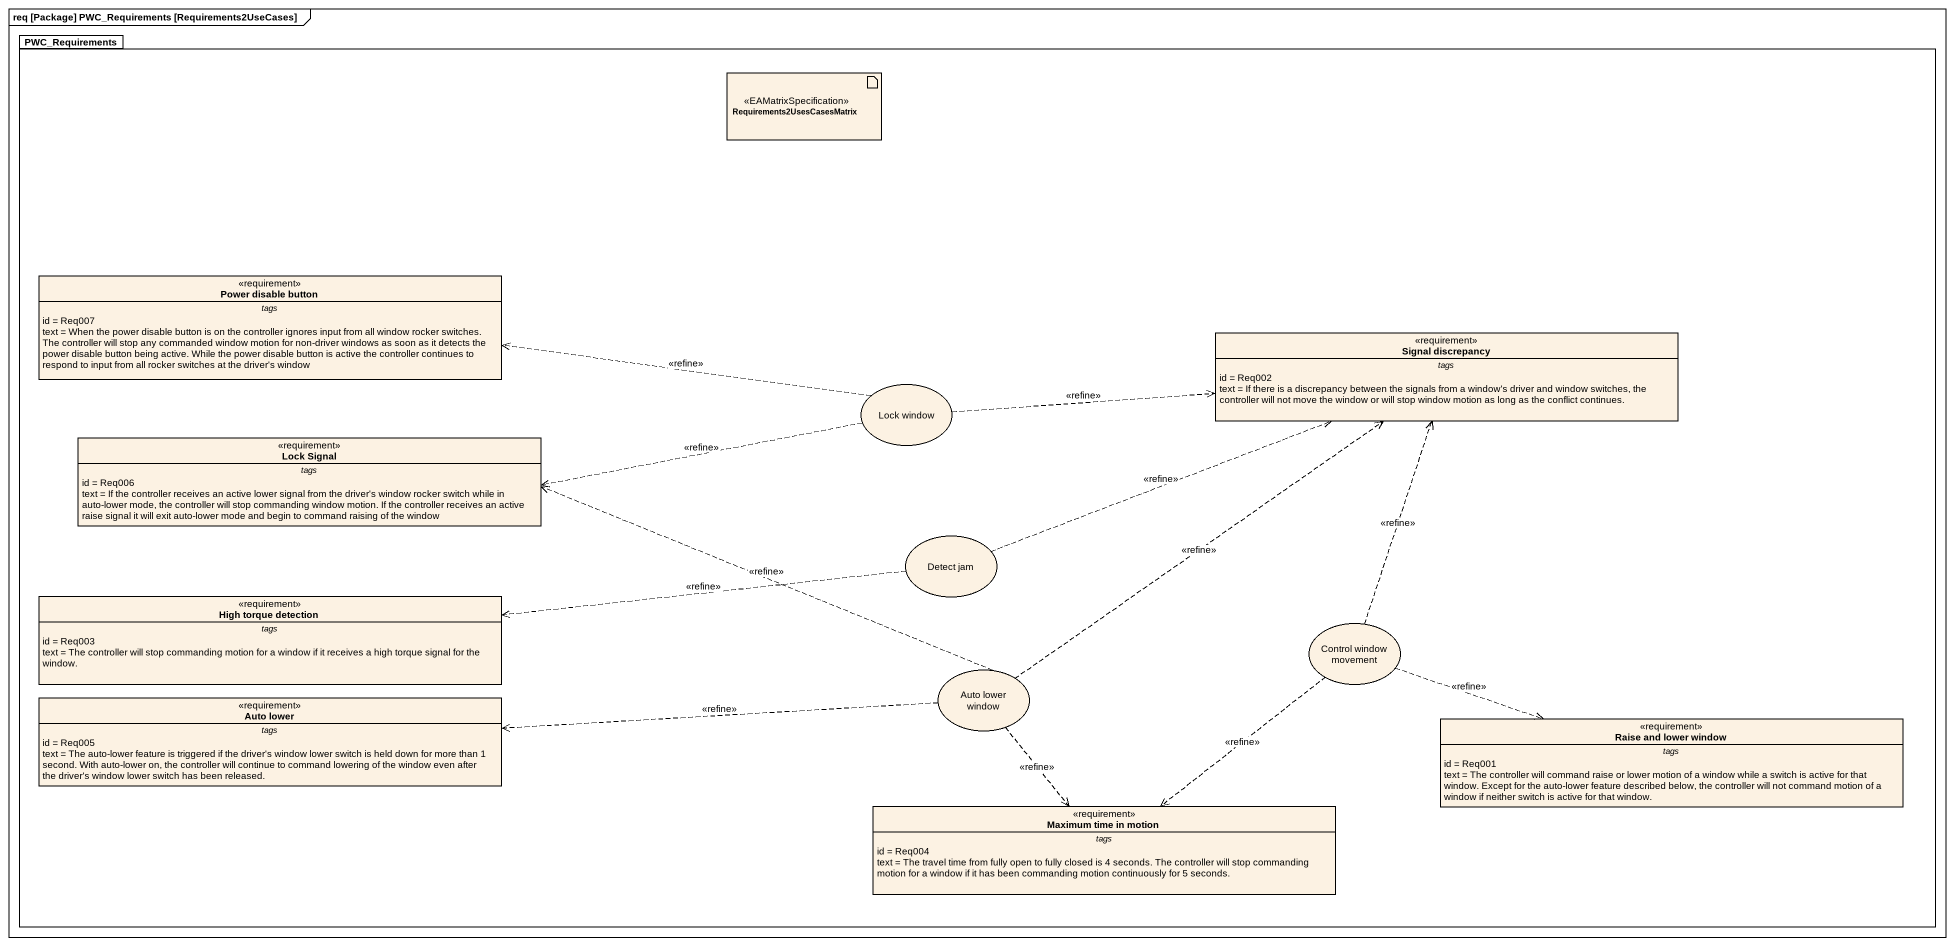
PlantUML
@startuml
mainframe req [Package] PWC_Requirements [Requirements2UseCases]
allowmixing
hide circle
hide empty members
package PWC_Requirements {
  artifact Requirements2UsesCasesMatrix <<EAMatrixSpecification>>
  class "Power disable button" as Power_disable_button <<requirement>> {
    -- tags --
    id = Req007
    text = When the power disable button is on the controller ignores input from all window rocker switches. The controller will stop any commanded window motion for non-driver windows as soon as it detects the power disable button being active. While the power disable button is active the controller continues to respond to input from all rocker switches at the driver's window
  }
  class "Signal discrepancy" as Signal_discrepancy <<requirement>> {
    -- tags --
    id = Req002
    text = If there is a discrepancy between the signals from a window's driver and window switches, the controller will not move the window or will stop window motion as long as the conflict continues.
  }
  usecase "Lock window" as Lock_window
  class "Lock Signal" as Lock_Signal <<requirement>> {
    -- tags --
    id = Req006
    text = If the controller receives an active lower signal from the driver's window rocker switch while in auto-lower mode, the controller will stop commanding window motion. If the controller receives an active raise signal it will exit auto-lower mode and begin to command raising of the window
  }
  usecase "Detect jam" as Detect_jam
  class "High torque detection" as High_torque_detection <<requirement>> {
    -- tags --
    id = Req003
    text = The controller will stop commanding motion for a window if it receives a high torque signal for the window.
  }
  usecase "Control window movement" as Control_window_movement
  usecase "Auto lower window" as Auto_lower_window
  class "Auto lower" as Auto_lower <<requirement>> {
    -- tags --
    id = Req005
    text = The auto-lower feature is triggered if the driver's window lower switch is held down for more than 1 second. With auto-lower on, the controller will continue to command lowering of the window even after the driver's window lower switch has been released.
  }
  class "Raise and lower window" as Raise_and_lower_window <<requirement>> {
    -- tags --
    id = Req001
    text = The controller will command raise or lower motion of a window while a switch is active for that window. Except for the auto-lower feature described below, the controller will not command motion of a window if neither switch is active for that window.
  }
  class "Maximum time in motion" as Maximum_time_in_motion <<requirement>> {
    -- tags --
    id = Req004
    text = The travel time from fully open to fully closed is 4 seconds. The controller will stop commanding motion for a window if it has been commanding motion continuously for 5 seconds.
  }
}
Lock_window .left.> Power_disable_button : <<refine>>
Lock_window .right.> Signal_discrepancy : <<refine>>
Lock_window .left.> Lock_Signal : <<refine>>
Detect_jam .right.> Signal_discrepancy : <<refine>>
Detect_jam .left.> High_torque_detection : <<refine>>
Control_window_movement .up.> Signal_discrepancy : <<refine>>
Control_window_movement .right.> Raise_and_lower_window : <<refine>>
Control_window_movement ..> Maximum_time_in_motion : <<refine>>
Auto_lower_window .up.> Signal_discrepancy : <<refine>>
Auto_lower_window .left.> Lock_Signal : <<refine>>
Auto_lower_window .left.> Auto_lower : <<refine>>
Auto_lower_window ..> Maximum_time_in_motion : <<refine>>
@enduml
